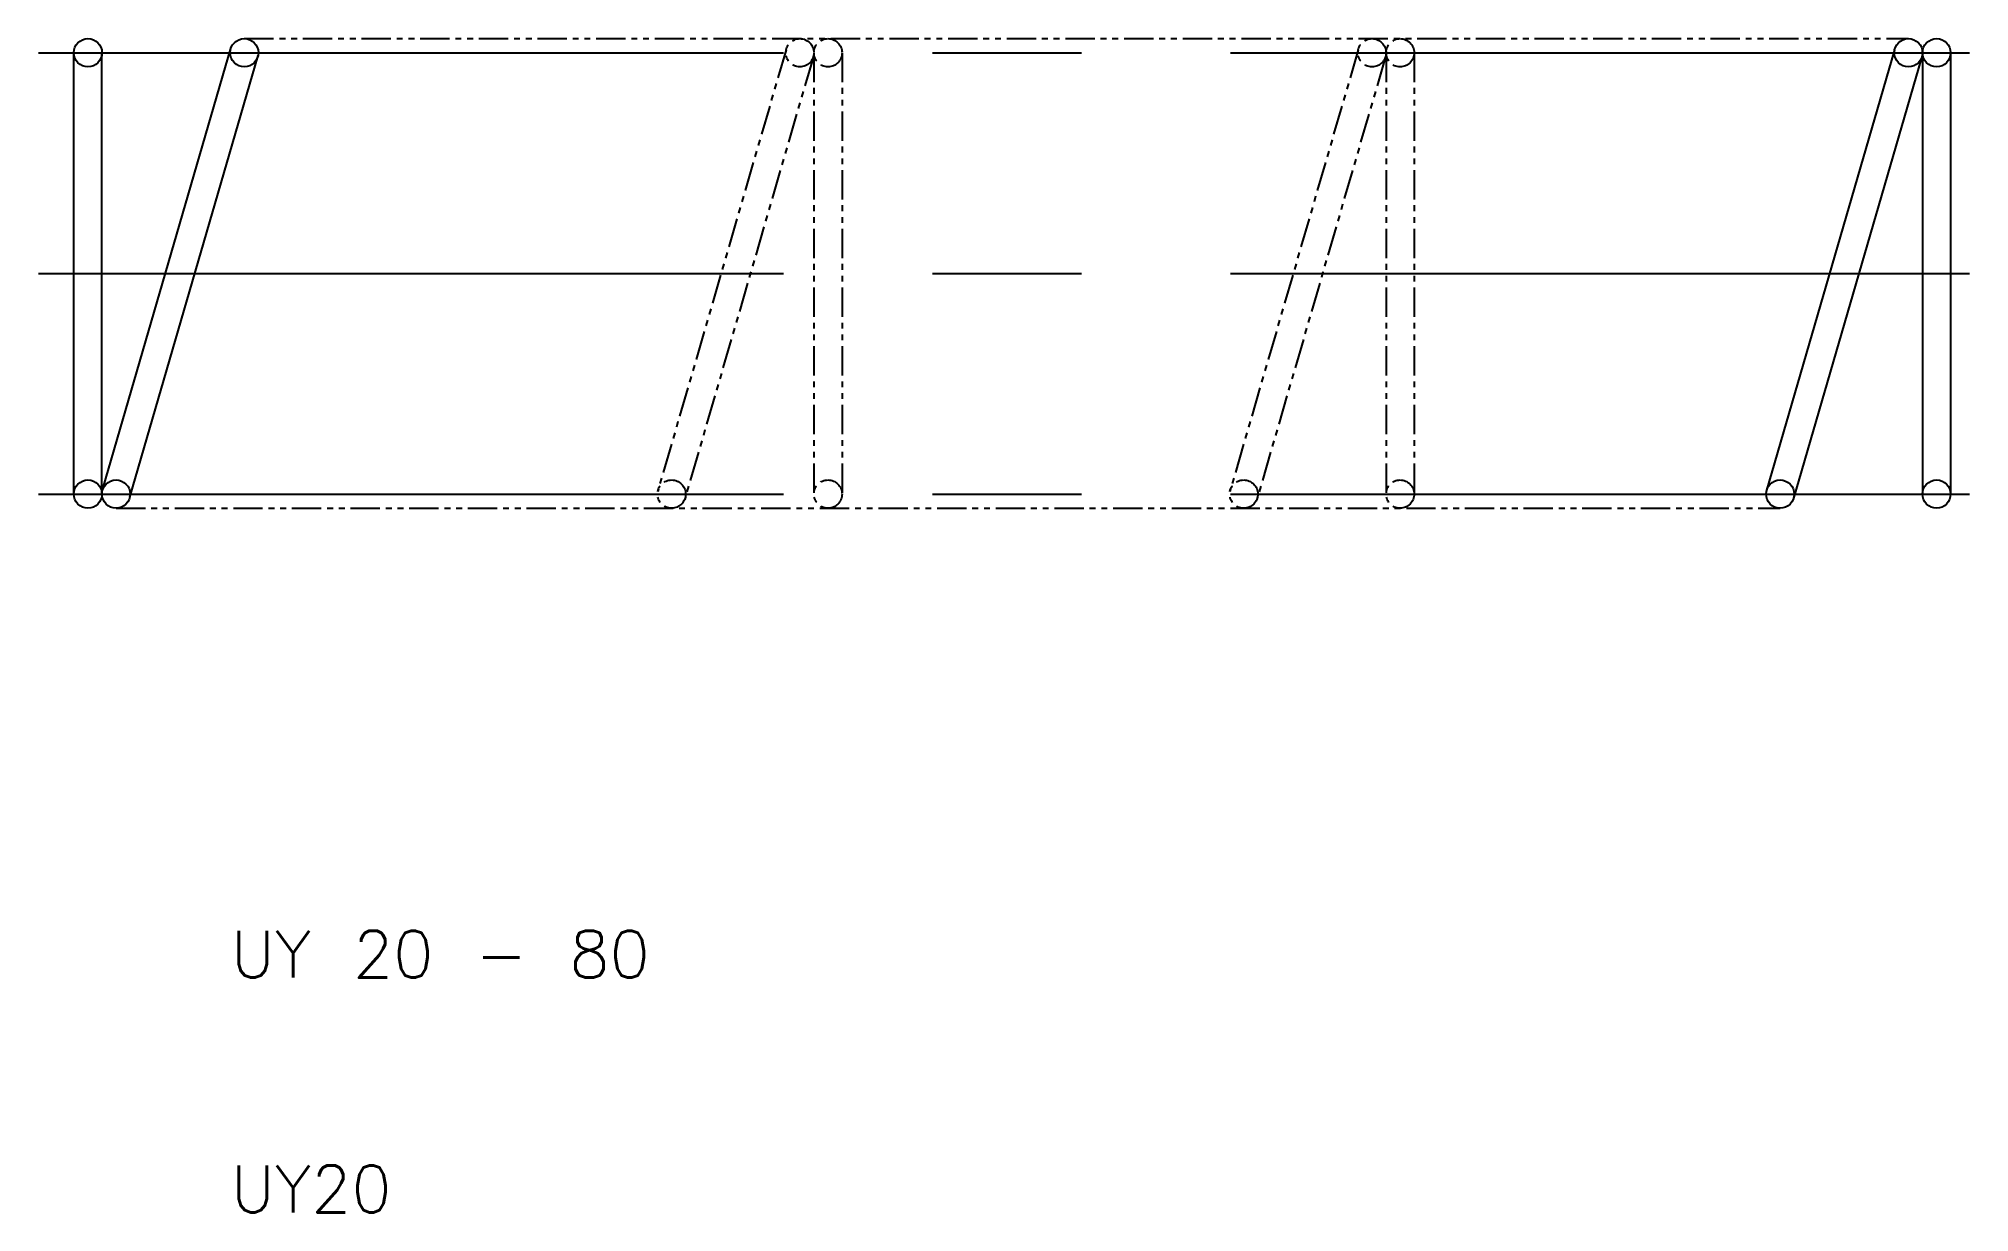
# Model space of a CAD drawing. Extents: x -10.3 to 72, y 10 to 60.
import ezdxf

# ---------------------------------------------------------------- set-up
doc = ezdxf.new("R2010")
doc.units = 0
doc.linetypes.add('CENTER', pattern=[50.8, 31.75, -6.35, 6.35, -6.35])
doc.linetypes.add('PHANTOM', pattern=[2.5, 1.25, -0.25, 0.25, -0.25, 0.25, -0.25])
doc.layers.get('0').update_dxf_attribs({"linetype": 'CONTINUOUS'})
doc.layers.add('CENTER', color=1, linetype='CENTER')
doc.styles.get("Standard").update_dxf_attribs({"font": 'txt.shx'})

msp = doc.modelspace()

# ---------------------------------------------------------------- linework, layer by layer
at = {"color": 7, "linetype": 'CONTINUOUS'}
for p, q in [((-8.8, 40.6), (-8.8, 59.4)), ((-7.6, 40.6), (-7.6, 59.4)), ((-7.564, 40.815), (-2.094, 59.632)), ((-6.414, 40.472), (-0.944, 59.288)), ((68.814, 59.528), (63.344, 40.712)), ((70, 59.4), (70, 40.6)), ((71.2, 59.4), (71.2, 40.6)), ((69.964, 59.185), (64.494, 40.368))]:
    msp.add_line(p, q, dxfattribs=at)
at = {"color": 3, "linetype": 'PHANTOM'}
for p, q in [((-1.533, 60), (69.4, 60)), ((21.56, 59.528), (16.09, 40.712)), ((22.747, 59.4), (22.747, 40.6)), ((23.947, 59.4), (23.947, 40.6)), ((45.949, 59.528), (40.479, 40.712)), ((47.135, 59.4), (47.135, 40.6)), ((48.335, 59.4), (48.335, 40.6)), ((22.71, 59.185), (17.24, 40.368)), ((47.099, 59.185), (41.629, 40.368)), ((-7, 40), (63.933, 40))]:
    msp.add_line(p, q, dxfattribs=at)
at = {"color": 7, "linetype": 'CONTINUOUS'}
for centre in [(-8.2, 59.4), (-1.533, 59.4), (69.4, 59.4), (70.6, 59.4), (-8.2, 40.6), (-7, 40.6), (63.933, 40.6), (70.6, 40.6)]:
    msp.add_circle(centre, 0.6, dxfattribs=at)
at = {"color": 3, "linetype": 'PHANTOM'}
for centre in [(22.147, 59.4), (23.347, 59.4), (46.535, 59.4), (47.735, 59.4), (16.68, 40.6), (23.347, 40.6), (41.069, 40.6), (47.735, 40.6)]:
    msp.add_circle(centre, 0.6, dxfattribs=at)
at = {"layer": 'CENTER'}
for p, q in [((-10.3, 59.4), (72, 59.4)), ((-10.3, 50), (72, 50)), ((-10.3, 40.6), (72, 40.6))]:
    msp.add_line(p, q, dxfattribs=at)

# ---------------------------------------------------------------- texts
for s, p in [('UY 20 - 80', (-2.112, 20)), ('UY20', (-2.112, 10))]:
    msp.add_text(s, height=2).set_placement(p)

doc.saveas('drawing.dxf')
